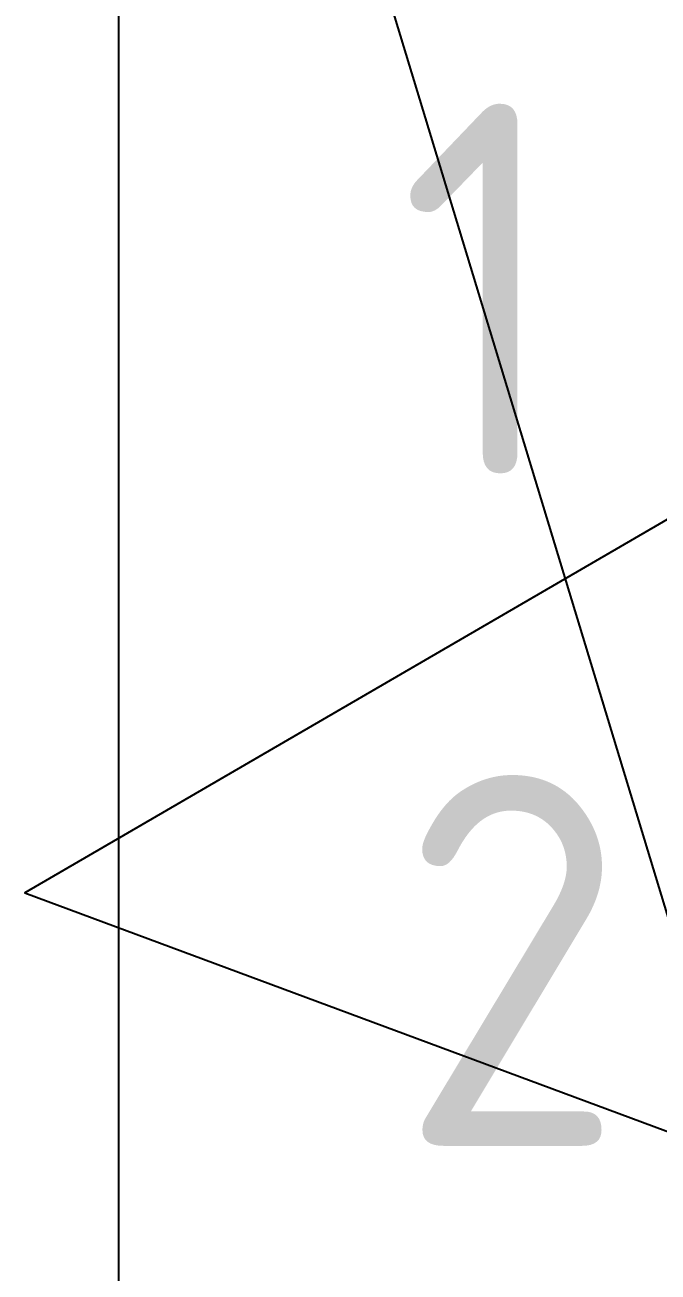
# Model space of a CAD drawing. Header units: metres. Extents: x 14120 to 17296, y 12612 to 17223.
# Drawn here: x 15083.7 to 15329.5, y 15427.8 to 15911.8 of the extents above; entities that cross this region are included whole.
import ezdxf

# ---------------------------------------------------------------- set-up
doc = ezdxf.new("R2010")
doc.units = ezdxf.units.M
doc.header["$MEASUREMENT"] = 0
doc.layers.get('DEFPOINTS').update_dxf_attribs({"color": 5, "linetype": 'CONTINUOUS'})
doc.layers.add('Slask', color=6, linetype='CONTINUOUS', plot=False)
doc.layers.add('STÖDLINJER', color=6, linetype='CONTINUOUS', plot=False)
doc.styles.add('ISO', font='iso.shx')

msp = doc.modelspace()

# ---------------------------------------------------------------- linework, layer by layer
at = {"layer": 'DEFPOINTS'}
msp.add_xline((15120.19, 16194.839), (0, 1), dxfattribs=at)
at = {"layer": 'Slask', "flags": 128}
msp.add_lwpolyline([(15778.923, 14098.909), (15171.761, 16097.865)], dxfattribs=at)
at = {"layer": 'STÖDLINJER', "flags": 128}
msp.add_lwpolyline([(15345.091, 15726.83), (15083.682, 15575.007), (15345.091, 15477.943)], dxfattribs=at)

# ---------------------------------------------------------------- texts
at = {"layer": 'Slask', "style": 'ISO'}
for s, p in [('1', (15228.683, 15737.34)), ('2', (15228.683, 15476.814))]:
    msp.add_text(s, height=143.927, dxfattribs=at).set_placement(p)

doc.saveas('drawing.dxf')
